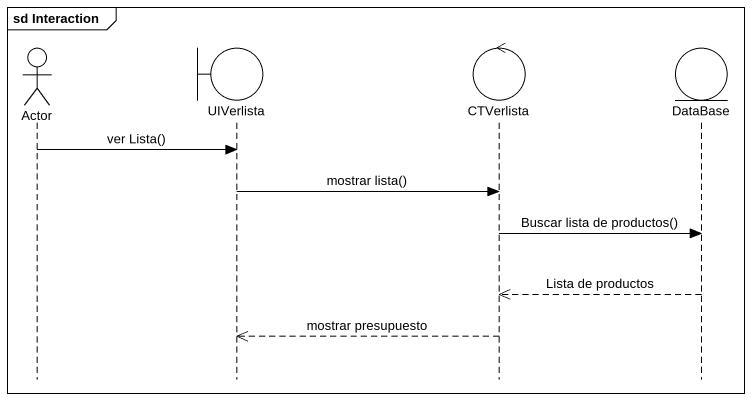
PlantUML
@startuml
mainframe sd Interaction
hide footbox
actor "Actor" as Actor_
boundary UIVerlista
control CTVerlista
entity "DataBase" as DataBase_

Actor_ -> UIVerlista : ver Lista()
UIVerlista -> CTVerlista : mostrar lista()
CTVerlista -> DataBase_ : Buscar lista de productos()
DataBase_ -->> CTVerlista : Lista de productos
CTVerlista -->> UIVerlista : mostrar presupuesto
@enduml
